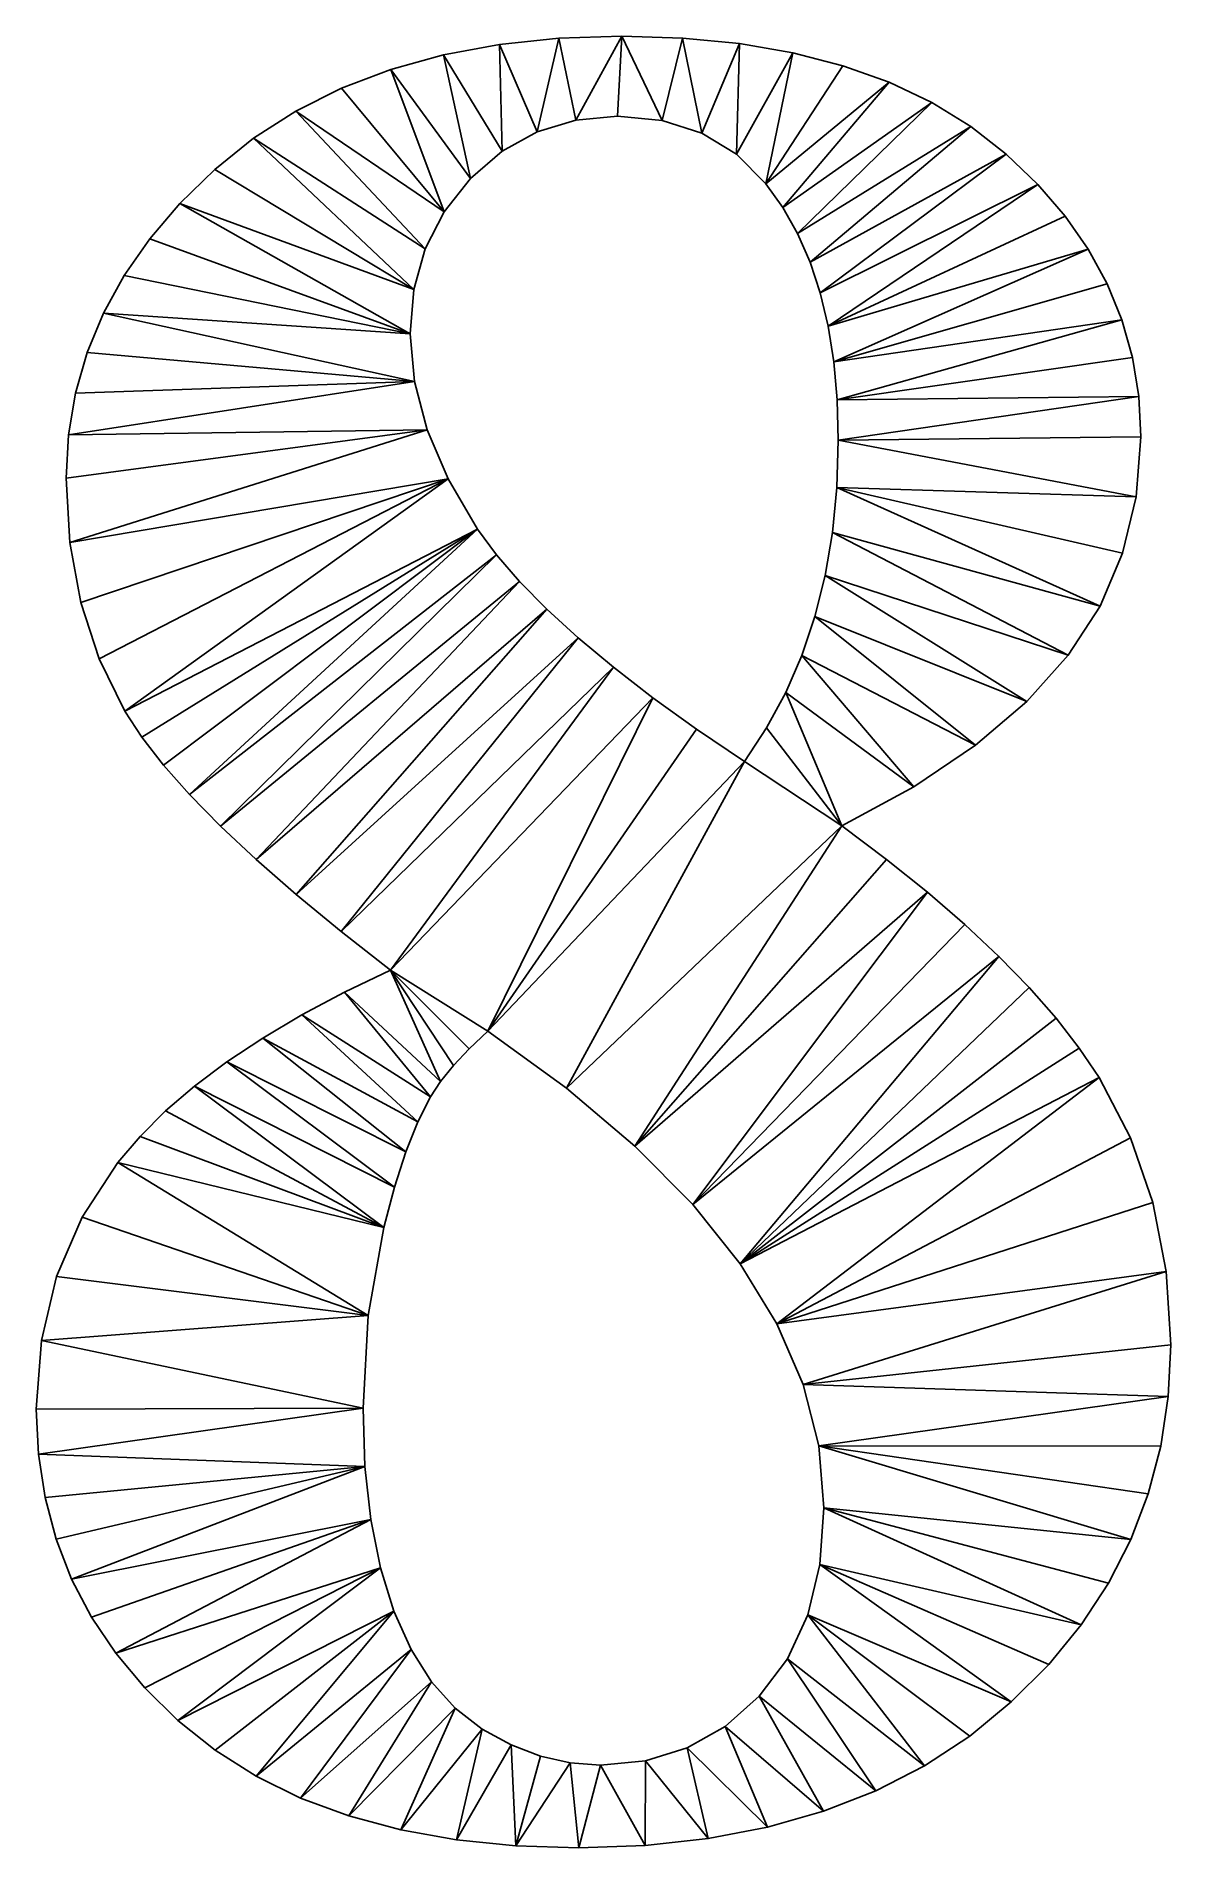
# Model space of a CAD drawing. Header units: metres. Extents: x 0.05 to 0.655, y -0.019 to 0.949.
import ezdxf

# ---------------------------------------------------------------- set-up
doc = ezdxf.new("R2010")
doc.units = ezdxf.units.M

msp = doc.modelspace()

# ---------------------------------------------------------------- meshes
at = {"layer": 'Armanisoft_0', "linetype": 'CONTINUOUS'}
mesh = msp.add_polyface(dxfattribs=at)
corners = [(0.337685, 0.904161), (0.328727, 0.94782), (0.362331, 0.948933), (0.35999, 0.90625), (0.317156, 0.897895), (0.296958, 0.944481), (0.298401, 0.887452), (0.267025, 0.938917), (0.281422, 0.87283), (0.238927, 0.931126), (0.267341, 0.855114), (0.212666, 0.92111), (0.257284, 0.835384), (0.18824, 0.908868), (0.337685, 0.904161, 0.229421), (0.362331, 0.948933, 0.229421), (0.328727, 0.94782, 0.229421), (0.35999, 0.90625, 0.229421), (0.317156, 0.897895, 0.229421), (0.296958, 0.944481, 0.229421), (0.298401, 0.887452, 0.229421), (0.267025, 0.938917, 0.229421), (0.281422, 0.87283, 0.229421), (0.238927, 0.931126, 0.229421), (0.267341, 0.855114, 0.229421), (0.212666, 0.92111, 0.229421), (0.257284, 0.835384, 0.229421), (0.18824, 0.908868, 0.229421), (0.267025, 0.938917), (0.238927, 0.931126), (0.238927, 0.931126, 0.229421), (0.267025, 0.938917, 0.229421), (0.296958, 0.944481), (0.296958, 0.944481, 0.229421), (0.328727, 0.94782), (0.328727, 0.94782, 0.229421), (0.362331, 0.948933), (0.362331, 0.948933, 0.229421), (0.337685, 0.904161), (0.35999, 0.90625), (0.35999, 0.90625, 0.229421), (0.337685, 0.904161, 0.229421), (0.317156, 0.897895), (0.317156, 0.897895, 0.229421), (0.298401, 0.887452), (0.298401, 0.887452, 0.229421), (0.281422, 0.87283), (0.281422, 0.87283, 0.229421), (0.267341, 0.855114), (0.267341, 0.855114, 0.229421), (0.257284, 0.835384), (0.257284, 0.835384, 0.229421), (0.251249, 0.813641), (0.251249, 0.813641, 0.229421), (0.249238, 0.789884), (0.249238, 0.789884, 0.229421), (0.251491, 0.764522), (0.251491, 0.764522, 0.229421)]
mesh.append_faces([[corners[k] for k in face] for face in [(0, 1, 2), (0, 2, 3), (4, 5, 1), (4, 1, 0), (6, 7, 5), (6, 5, 4), (8, 9, 7), (8, 7, 6), (10, 11, 9), (10, 9, 8), (12, 13, 10), (14, 15, 16), (14, 17, 15), (18, 16, 19), (18, 14, 16), (20, 19, 21), (20, 18, 19), (22, 21, 23), (22, 20, 21), (24, 23, 25), (24, 22, 23), (26, 24, 27), (28, 29, 30, 31), (32, 28, 31, 33), (34, 32, 33, 35), (36, 34, 35, 37), (38, 39, 40, 41), (42, 38, 41, 43), (44, 42, 43, 45), (46, 44, 45, 47), (48, 46, 47, 49), (50, 48, 49, 51), (52, 50, 51, 53), (54, 52, 53, 55), (56, 54, 55, 57)]])
mesh = msp.add_polyface(dxfattribs=at)
corners = [(0.439298, 0.870055), (0.453708, 0.940065), (0.480326, 0.933168), (0.505022, 0.9243), (0.448344, 0.857398), (0.423512, 0.88589), (0.42517, 0.944992), (0.405032, 0.897201), (0.394711, 0.947948), (0.383858, 0.903988), (0.362331, 0.948933), (0.35999, 0.90625), (0.448344, 0.857398, 0.229421), (0.456185, 0.843463, 0.229421), (0.527798, 0.913462, 0.229421), (0.439298, 0.870055, 0.229421), (0.480326, 0.933168, 0.229421), (0.453708, 0.940065, 0.229421), (0.505022, 0.9243, 0.229421), (0.423512, 0.88589, 0.229421), (0.42517, 0.944992, 0.229421), (0.405032, 0.897201, 0.229421), (0.394711, 0.947948, 0.229421), (0.383858, 0.903988, 0.229421), (0.362331, 0.948933, 0.229421), (0.35999, 0.90625, 0.229421), (0.394711, 0.947948), (0.362331, 0.948933), (0.362331, 0.948933, 0.229421), (0.394711, 0.947948, 0.229421), (0.42517, 0.944992), (0.42517, 0.944992, 0.229421), (0.453708, 0.940065), (0.453708, 0.940065, 0.229421), (0.480326, 0.933168), (0.480326, 0.933168, 0.229421), (0.472468, 0.79399), (0.475484, 0.774943), (0.475484, 0.774943, 0.229421), (0.472468, 0.79399, 0.229421), (0.468247, 0.811759), (0.468247, 0.811759, 0.229421), (0.462819, 0.82825), (0.462819, 0.82825, 0.229421), (0.456185, 0.843463), (0.456185, 0.843463, 0.229421), (0.448344, 0.857398), (0.448344, 0.857398, 0.229421), (0.439298, 0.870055), (0.439298, 0.870055, 0.229421), (0.423512, 0.88589), (0.423512, 0.88589, 0.229421), (0.405032, 0.897201), (0.405032, 0.897201, 0.229421), (0.383858, 0.903988), (0.383858, 0.903988, 0.229421), (0.35999, 0.90625), (0.35999, 0.90625, 0.229421)]
mesh.append_faces([[corners[k] for k in face] for face in [(0, 1, 2), (0, 2, 3), (0, 3, 4), (5, 6, 1), (5, 1, 0), (7, 8, 6), (7, 6, 5), (9, 10, 8), (9, 8, 7), (11, 10, 9), (12, 13, 14), (15, 16, 17), (15, 18, 16), (15, 12, 18), (19, 17, 20), (19, 15, 17), (21, 20, 22), (21, 19, 20), (23, 22, 24), (23, 21, 22), (25, 23, 24), (26, 27, 28, 29), (30, 26, 29, 31), (32, 30, 31, 33), (34, 32, 33, 35), (36, 37, 38, 39), (40, 36, 39, 41), (42, 40, 41, 43), (44, 42, 43, 45), (46, 44, 45, 47), (48, 46, 47, 49), (50, 48, 49, 51), (52, 50, 51, 53), (54, 52, 53, 55), (56, 54, 55, 57)]])
mesh = msp.add_polyface(dxfattribs=at)
corners = [(0.267341, 0.855114), (0.18824, 0.908868), (0.212666, 0.92111), (0.257284, 0.835384), (0.16565, 0.8944), (0.251249, 0.813641), (0.126298, 0.85955), (0.144895, 0.877707), (0.249238, 0.789884), (0.085385, 0.800879), (0.096543, 0.821136), (0.110181, 0.840693), (0.251491, 0.764522), (0.070508, 0.758264), (0.076707, 0.779921), (0.267341, 0.855114, 0.229421), (0.212666, 0.92111, 0.229421), (0.18824, 0.908868, 0.229421), (0.257284, 0.835384, 0.229421), (0.16565, 0.8944, 0.229421), (0.251249, 0.813641, 0.229421), (0.144895, 0.877707, 0.229421), (0.126298, 0.85955, 0.229421), (0.249238, 0.789884, 0.229421), (0.096543, 0.821136, 0.229421), (0.085385, 0.800879, 0.229421), (0.110181, 0.840693, 0.229421), (0.251491, 0.764522, 0.229421), (0.070508, 0.758264, 0.229421), (0.066789, 0.735906, 0.229421), (0.076707, 0.779921, 0.229421), (0.076707, 0.779921), (0.070508, 0.758264), (0.070508, 0.758264, 0.229421), (0.076707, 0.779921, 0.229421), (0.085385, 0.800879), (0.085385, 0.800879, 0.229421), (0.096543, 0.821136), (0.096543, 0.821136, 0.229421), (0.110181, 0.840693), (0.110181, 0.840693, 0.229421), (0.126298, 0.85955), (0.126298, 0.85955, 0.229421), (0.144895, 0.877707), (0.144895, 0.877707, 0.229421), (0.16565, 0.8944), (0.16565, 0.8944, 0.229421), (0.18824, 0.908868), (0.18824, 0.908868, 0.229421), (0.212666, 0.92111), (0.212666, 0.92111, 0.229421), (0.238927, 0.931126), (0.238927, 0.931126, 0.229421)]
mesh.append_faces([[corners[k] for k in face] for face in [(0, 1, 2), (3, 4, 1), (5, 6, 7), (5, 7, 4), (5, 4, 3), (8, 9, 10), (8, 10, 11), (8, 11, 6), (8, 6, 5), (12, 13, 14), (12, 14, 9), (12, 9, 8), (15, 16, 17), (18, 17, 19), (20, 21, 22), (20, 19, 21), (20, 18, 19), (23, 24, 25), (23, 26, 24), (23, 22, 26), (23, 20, 22), (27, 28, 29), (27, 30, 28), (27, 25, 30), (27, 23, 25), (31, 32, 33, 34), (35, 31, 34, 36), (37, 35, 36, 38), (39, 37, 38, 40), (41, 39, 40, 42), (43, 41, 42, 44), (45, 43, 44, 46), (47, 45, 46, 48), (49, 47, 48, 50), (51, 49, 50, 52)]])
mesh = msp.add_polyface(dxfattribs=at)
corners = [(0.475484, 0.774943), (0.611398, 0.835083), (0.621508, 0.8166), (0.629372, 0.797339), (0.472468, 0.79399), (0.584437, 0.86972), (0.599041, 0.85279), (0.468247, 0.811759), (0.567587, 0.885874), (0.462819, 0.82825), (0.548653, 0.900653), (0.456185, 0.843463), (0.527798, 0.913462), (0.448344, 0.857398), (0.505022, 0.9243), (0.477293, 0.754618, 0.229421), (0.634988, 0.777302, 0.229421), (0.629372, 0.797339, 0.229421), (0.475484, 0.774943, 0.229421), (0.621508, 0.8166, 0.229421), (0.611398, 0.835083, 0.229421), (0.472468, 0.79399, 0.229421), (0.599041, 0.85279, 0.229421), (0.584437, 0.86972, 0.229421), (0.468247, 0.811759, 0.229421), (0.567587, 0.885874, 0.229421), (0.462819, 0.82825, 0.229421), (0.548653, 0.900653, 0.229421), (0.456185, 0.843463, 0.229421), (0.527798, 0.913462, 0.229421), (0.448344, 0.857398, 0.229421), (0.505022, 0.9243, 0.229421), (0.505022, 0.9243), (0.480326, 0.933168), (0.480326, 0.933168, 0.229421), (0.505022, 0.9243, 0.229421), (0.527798, 0.913462), (0.527798, 0.913462, 0.229421), (0.548653, 0.900653), (0.548653, 0.900653, 0.229421), (0.567587, 0.885874), (0.567587, 0.885874, 0.229421), (0.584437, 0.86972), (0.584437, 0.86972, 0.229421), (0.599041, 0.85279), (0.599041, 0.85279, 0.229421), (0.611398, 0.835083), (0.611398, 0.835083, 0.229421), (0.621508, 0.8166), (0.621508, 0.8166, 0.229421), (0.629372, 0.797339), (0.629372, 0.797339, 0.229421), (0.634988, 0.777302), (0.634988, 0.777302, 0.229421)]
mesh.append_faces([[corners[k] for k in face] for face in [(0, 1, 2), (0, 2, 3), (4, 5, 6), (4, 6, 1), (4, 1, 0), (7, 8, 5), (7, 5, 4), (9, 10, 8), (9, 8, 7), (11, 12, 10), (11, 10, 9), (13, 14, 12), (13, 12, 11), (15, 16, 17), (18, 19, 20), (18, 17, 19), (21, 22, 23), (21, 20, 22), (21, 18, 20), (24, 23, 25), (24, 21, 23), (26, 25, 27), (26, 24, 25), (28, 27, 29), (28, 26, 27), (30, 29, 31), (32, 33, 34, 35), (36, 32, 35, 37), (38, 36, 37, 39), (40, 38, 39, 41), (42, 40, 41, 43), (44, 42, 43, 45), (46, 44, 45, 47), (48, 46, 47, 49), (50, 48, 49, 51), (52, 50, 51, 53)]])
mesh = msp.add_polyface(dxfattribs=at)
corners = [(0.47479, 0.683733), (0.617704, 0.644424), (0.600766, 0.618149), (0.470908, 0.660768), (0.47712, 0.707815), (0.637062, 0.702798), (0.629803, 0.67264), (0.477896, 0.733016), (0.638358, 0.756488), (0.639482, 0.734897), (0.477293, 0.754618), (0.629372, 0.797339), (0.634988, 0.777302), (0.475484, 0.774943), (0.47479, 0.683733, 0.229421), (0.600766, 0.618149, 0.229421), (0.617704, 0.644424, 0.229421), (0.470908, 0.660768, 0.229421), (0.47712, 0.707815, 0.229421), (0.629803, 0.67264, 0.229421), (0.637062, 0.702798, 0.229421), (0.477896, 0.733016, 0.229421), (0.639482, 0.734897, 0.229421), (0.638358, 0.756488, 0.229421), (0.477293, 0.754618, 0.229421), (0.634988, 0.777302, 0.229421), (0.475484, 0.774943, 0.229421), (0.629372, 0.797339, 0.229421), (0.638358, 0.756488), (0.634988, 0.777302), (0.634988, 0.777302, 0.229421), (0.638358, 0.756488, 0.229421), (0.639482, 0.734897), (0.639482, 0.734897, 0.229421), (0.637062, 0.702798), (0.637062, 0.702798, 0.229421), (0.629803, 0.67264), (0.629803, 0.67264, 0.229421), (0.617704, 0.644424), (0.617704, 0.644424, 0.229421), (0.600766, 0.618149), (0.600766, 0.618149, 0.229421), (0.470908, 0.660768), (0.465472, 0.638922), (0.465472, 0.638922, 0.229421), (0.470908, 0.660768, 0.229421), (0.47479, 0.683733), (0.47479, 0.683733, 0.229421), (0.47712, 0.707815), (0.47712, 0.707815, 0.229421), (0.477896, 0.733016), (0.477896, 0.733016, 0.229421), (0.477293, 0.754618), (0.477293, 0.754618, 0.229421), (0.475484, 0.774943), (0.475484, 0.774943, 0.229421)]
mesh.append_faces([[corners[k] for k in face] for face in [(0, 1, 2), (0, 2, 3), (4, 5, 6), (4, 6, 1), (4, 1, 0), (7, 8, 9), (7, 9, 5), (7, 5, 4), (10, 11, 12), (10, 12, 8), (10, 8, 7), (13, 11, 10), (14, 15, 16), (14, 17, 15), (18, 19, 20), (18, 16, 19), (18, 14, 16), (21, 22, 23), (21, 20, 22), (21, 18, 20), (24, 23, 25), (24, 21, 23), (26, 24, 27), (28, 29, 30, 31), (32, 28, 31, 33), (34, 32, 33, 35), (36, 34, 35, 37), (38, 36, 37, 39), (40, 38, 39, 41), (42, 43, 44, 45), (46, 42, 45, 47), (48, 46, 47, 49), (50, 48, 49, 51), (52, 50, 51, 53), (54, 52, 53, 55)]])
mesh = msp.add_polyface(dxfattribs=at)
corners = [(0.251491, 0.764522), (0.066789, 0.735906), (0.070508, 0.758264), (0.258249, 0.738688), (0.067505, 0.678487), (0.065549, 0.712848), (0.269513, 0.71238), (0.096842, 0.588291), (0.083151, 0.616209), (0.073372, 0.646274), (0.285283, 0.6856), (0.131469, 0.543672), (0.117447, 0.559512), (0.105905, 0.574385), (0.295394, 0.671839), (0.14797, 0.526864), (0.258249, 0.738688, 0.229421), (0.065549, 0.712848, 0.229421), (0.067505, 0.678487, 0.229421), (0.066789, 0.735906, 0.229421), (0.251491, 0.764522, 0.229421), (0.269513, 0.71238, 0.229421), (0.083151, 0.616209, 0.229421), (0.096842, 0.588291, 0.229421), (0.073372, 0.646274, 0.229421), (0.285283, 0.6856, 0.229421), (0.117447, 0.559512, 0.229421), (0.131469, 0.543672, 0.229421), (0.105905, 0.574385, 0.229421), (0.295394, 0.671839, 0.229421), (0.14797, 0.526864, 0.229421), (0.166951, 0.509089), (0.188411, 0.490347), (0.188411, 0.490347, 0.229421), (0.166951, 0.509089, 0.229421), (0.14797, 0.526864), (0.14797, 0.526864, 0.229421), (0.131469, 0.543672), (0.131469, 0.543672, 0.229421), (0.117447, 0.559512), (0.117447, 0.559512, 0.229421), (0.105905, 0.574385), (0.105905, 0.574385, 0.229421), (0.096842, 0.588291), (0.096842, 0.588291, 0.229421), (0.083151, 0.616209), (0.083151, 0.616209, 0.229421), (0.073372, 0.646274), (0.073372, 0.646274, 0.229421), (0.067505, 0.678487), (0.067505, 0.678487, 0.229421), (0.065549, 0.712848), (0.065549, 0.712848, 0.229421), (0.066789, 0.735906), (0.066789, 0.735906, 0.229421), (0.070508, 0.758264), (0.070508, 0.758264, 0.229421)]
mesh.append_faces([[corners[k] for k in face] for face in [(0, 1, 2), (3, 4, 5), (3, 5, 1), (3, 1, 0), (6, 7, 8), (6, 8, 9), (6, 9, 4), (6, 4, 3), (10, 11, 12), (10, 12, 13), (10, 13, 7), (14, 15, 11), (16, 17, 18), (16, 19, 17), (16, 20, 19), (21, 22, 23), (21, 24, 22), (21, 18, 24), (21, 16, 18), (25, 26, 27), (25, 28, 26), (25, 23, 28), (29, 27, 30), (31, 32, 33, 34), (35, 31, 34, 36), (37, 35, 36, 38), (39, 37, 38, 40), (41, 39, 40, 42), (43, 41, 42, 44), (45, 43, 44, 46), (47, 45, 46, 48), (49, 47, 48, 50), (51, 49, 50, 52), (53, 51, 52, 54), (55, 53, 54, 56)]])
mesh = msp.add_polyface(dxfattribs=at)
corners = [(0.285283, 0.6856), (0.096842, 0.588291), (0.269513, 0.71238), (0.295394, 0.671839), (0.131469, 0.543672), (0.307705, 0.657574), (0.166951, 0.509089), (0.14797, 0.526864), (0.322214, 0.642805), (0.188411, 0.490347), (0.338922, 0.627532), (0.212351, 0.470637), (0.35783, 0.611755), (0.23877, 0.44996), (0.378937, 0.595473), (0.290693, 0.417334), (0.402243, 0.578687), (0.285283, 0.6856, 0.229421), (0.269513, 0.71238, 0.229421), (0.096842, 0.588291, 0.229421), (0.295394, 0.671839, 0.229421), (0.131469, 0.543672, 0.229421), (0.307705, 0.657574, 0.229421), (0.14797, 0.526864, 0.229421), (0.166951, 0.509089, 0.229421), (0.322214, 0.642805, 0.229421), (0.188411, 0.490347, 0.229421), (0.338922, 0.627532, 0.229421), (0.212351, 0.470637, 0.229421), (0.35783, 0.611755, 0.229421), (0.23877, 0.44996, 0.229421), (0.378937, 0.595473, 0.229421), (0.290693, 0.417334, 0.229421), (0.402243, 0.578687, 0.229421), (0.258249, 0.738688), (0.251491, 0.764522), (0.251491, 0.764522, 0.229421), (0.258249, 0.738688, 0.229421), (0.269513, 0.71238), (0.269513, 0.71238, 0.229421), (0.285283, 0.6856), (0.285283, 0.6856, 0.229421), (0.295394, 0.671839), (0.295394, 0.671839, 0.229421), (0.307705, 0.657574), (0.307705, 0.657574, 0.229421), (0.322214, 0.642805), (0.322214, 0.642805, 0.229421), (0.338922, 0.627532), (0.338922, 0.627532, 0.229421), (0.35783, 0.611755), (0.35783, 0.611755, 0.229421), (0.378937, 0.595473), (0.378937, 0.595473, 0.229421)]
mesh.append_faces([[corners[k] for k in face] for face in [(0, 1, 2), (3, 4, 0), (5, 6, 7), (5, 7, 3), (8, 9, 6), (8, 6, 5), (10, 11, 9), (10, 9, 8), (12, 13, 11), (12, 11, 10), (14, 13, 12), (15, 13, 14), (15, 14, 16), (17, 18, 19), (20, 17, 21), (22, 23, 24), (22, 20, 23), (25, 24, 26), (25, 22, 24), (27, 26, 28), (27, 25, 26), (29, 28, 30), (29, 27, 28), (31, 29, 30), (32, 31, 30), (32, 33, 31), (34, 35, 36, 37), (38, 34, 37, 39), (40, 38, 39, 41), (42, 40, 41, 43), (44, 42, 43, 45), (46, 44, 45, 47), (48, 46, 47, 49), (50, 48, 49, 51), (52, 50, 51, 53)]])
mesh = msp.add_polyface(dxfattribs=at)
corners = [(0.439593, 0.579349), (0.479772, 0.52702), (0.427748, 0.561397), (0.449829, 0.598254), (0.518188, 0.547911), (0.458456, 0.618112), (0.551159, 0.570063), (0.465472, 0.638922), (0.578685, 0.593476), (0.470908, 0.660768), (0.600766, 0.618149), (0.290693, 0.417334), (0.402243, 0.578687), (0.332816, 0.386803), (0.439593, 0.579349, 0.229421), (0.427748, 0.561397, 0.229421), (0.479772, 0.52702, 0.229421), (0.449829, 0.598254, 0.229421), (0.518188, 0.547911, 0.229421), (0.458456, 0.618112, 0.229421), (0.551159, 0.570063, 0.229421), (0.465472, 0.638922, 0.229421), (0.578685, 0.593476, 0.229421), (0.470908, 0.660768, 0.229421), (0.600766, 0.618149, 0.229421), (0.290693, 0.417334, 0.229421), (0.402243, 0.578687, 0.229421), (0.332816, 0.386803, 0.229421), (0.503596, 0.509103), (0.479772, 0.52702), (0.479772, 0.52702, 0.229421), (0.503596, 0.509103, 0.229421), (0.52552, 0.491501), (0.52552, 0.491501, 0.229421), (0.545544, 0.474214), (0.545544, 0.474214, 0.229421), (0.578685, 0.593476), (0.600766, 0.618149), (0.600766, 0.618149, 0.229421), (0.578685, 0.593476, 0.229421), (0.551159, 0.570063), (0.551159, 0.570063, 0.229421), (0.518188, 0.547911), (0.518188, 0.547911, 0.229421), (0.439593, 0.579349), (0.427748, 0.561397), (0.427748, 0.561397, 0.229421), (0.439593, 0.579349, 0.229421), (0.449829, 0.598254), (0.449829, 0.598254, 0.229421), (0.458456, 0.618112), (0.458456, 0.618112, 0.229421), (0.465472, 0.638922), (0.465472, 0.638922, 0.229421), (0.402243, 0.578687), (0.378937, 0.595473), (0.378937, 0.595473, 0.229421), (0.402243, 0.578687, 0.229421)]
mesh.append_faces([[corners[k] for k in face] for face in [(0, 1, 2), (3, 4, 1), (3, 1, 0), (5, 6, 4), (5, 4, 3), (7, 8, 6), (7, 6, 5), (9, 10, 8), (9, 8, 7), (11, 12, 2), (13, 2, 1), (14, 15, 16), (17, 16, 18), (17, 14, 16), (19, 18, 20), (19, 17, 18), (21, 20, 22), (21, 19, 20), (23, 22, 24), (23, 21, 22), (25, 15, 26), (27, 16, 15), (28, 29, 30, 31), (32, 28, 31, 33), (34, 32, 33, 35), (36, 37, 38, 39), (40, 36, 39, 41), (42, 40, 41, 43), (29, 42, 43, 30), (44, 45, 46, 47), (48, 44, 47, 49), (50, 48, 49, 51), (52, 50, 51, 53), (54, 55, 56, 57), (45, 54, 57, 46)]])
mesh = msp.add_polyface(dxfattribs=at)
corners = [(0.467503, 0.195726), (0.6342, 0.145591), (0.470274, 0.162566), (0.459109, 0.228511), (0.654157, 0.222038), (0.445094, 0.26092), (0.653093, 0.288848), (0.425457, 0.292954), (0.56367, 0.457243), (0.579896, 0.440586), (0.617176, 0.392508), (0.400199, 0.324612), (0.52552, 0.491501), (0.545544, 0.474214), (0.369318, 0.355895), (0.479772, 0.52702), (0.503596, 0.509103), (0.332816, 0.386803), (0.290693, 0.417334), (0.427748, 0.561397), (0.467503, 0.195726, 0.229421), (0.470274, 0.162566, 0.229421), (0.6342, 0.145591, 0.229421), (0.459109, 0.228511, 0.229421), (0.654157, 0.222038, 0.229421), (0.445094, 0.26092, 0.229421), (0.653093, 0.288848, 0.229421), (0.425457, 0.292954, 0.229421), (0.579896, 0.440586, 0.229421), (0.56367, 0.457243, 0.229421), (0.617176, 0.392508, 0.229421), (0.400199, 0.324612, 0.229421), (0.545544, 0.474214, 0.229421), (0.52552, 0.491501, 0.229421), (0.369318, 0.355895, 0.229421), (0.503596, 0.509103, 0.229421), (0.479772, 0.52702, 0.229421), (0.332816, 0.386803, 0.229421), (0.427748, 0.561397, 0.229421), (0.290693, 0.417334, 0.229421), (0.470274, 0.162566), (0.468115, 0.132281), (0.468115, 0.132281, 0.229421), (0.470274, 0.162566, 0.229421), (0.467503, 0.195726), (0.467503, 0.195726, 0.229421), (0.459109, 0.228511), (0.459109, 0.228511, 0.229421), (0.445094, 0.26092), (0.445094, 0.26092, 0.229421), (0.425457, 0.292954), (0.425457, 0.292954, 0.229421), (0.400199, 0.324612), (0.400199, 0.324612, 0.229421), (0.369318, 0.355895), (0.369318, 0.355895, 0.229421), (0.332816, 0.386803), (0.332816, 0.386803, 0.229421), (0.290693, 0.417334), (0.290693, 0.417334, 0.229421)]
mesh.append_faces([[corners[k] for k in face] for face in [(0, 1, 2), (3, 4, 0), (5, 6, 3), (7, 8, 9), (7, 10, 5), (11, 12, 13), (11, 13, 8), (11, 8, 7), (14, 15, 16), (14, 16, 12), (14, 12, 11), (17, 15, 14), (17, 18, 19), (20, 21, 22), (23, 20, 24), (25, 23, 26), (27, 28, 29), (27, 25, 30), (31, 32, 33), (31, 29, 32), (31, 27, 29), (34, 35, 36), (34, 33, 35), (34, 31, 33), (37, 34, 36), (37, 38, 39), (40, 41, 42, 43), (44, 40, 43, 45), (46, 44, 45, 47), (48, 46, 47, 49), (50, 48, 49, 51), (52, 50, 51, 53), (54, 52, 53, 55), (56, 54, 55, 57), (58, 56, 57, 59)]])
mesh = msp.add_polyface(dxfattribs=at)
corners = [(0.280727, 0.40794), (0.23877, 0.44996), (0.290693, 0.417334), (0.272312, 0.39896), (0.265448, 0.390394), (0.214187, 0.438143), (0.260135, 0.382242), (0.191428, 0.426032), (0.253384, 0.368907), (0.170492, 0.413626), (0.246976, 0.352833), (0.15138, 0.400927), (0.240911, 0.334021), (0.134092, 0.387934), (0.280727, 0.40794, 0.229421), (0.290693, 0.417334, 0.229421), (0.23877, 0.44996, 0.229421), (0.272312, 0.39896, 0.229421), (0.265448, 0.390394, 0.229421), (0.214187, 0.438143, 0.229421), (0.260135, 0.382242, 0.229421), (0.191428, 0.426032, 0.229421), (0.253384, 0.368907, 0.229421), (0.170492, 0.413626, 0.229421), (0.246976, 0.352833, 0.229421), (0.15138, 0.400927, 0.229421), (0.240911, 0.334021, 0.229421), (0.134092, 0.387934, 0.229421), (0.134092, 0.387934), (0.118627, 0.374646), (0.118627, 0.374646, 0.229421), (0.134092, 0.387934, 0.229421), (0.15138, 0.400927), (0.15138, 0.400927, 0.229421), (0.170492, 0.413626), (0.170492, 0.413626, 0.229421), (0.191428, 0.426032), (0.191428, 0.426032, 0.229421), (0.214187, 0.438143), (0.214187, 0.438143, 0.229421), (0.23877, 0.44996), (0.23877, 0.44996, 0.229421), (0.212351, 0.470637), (0.212351, 0.470637, 0.229421), (0.188411, 0.490347), (0.188411, 0.490347, 0.229421), (0.280727, 0.40794), (0.290693, 0.417334), (0.290693, 0.417334, 0.229421), (0.280727, 0.40794, 0.229421), (0.272312, 0.39896), (0.272312, 0.39896, 0.229421), (0.265448, 0.390394), (0.265448, 0.390394, 0.229421), (0.260135, 0.382242), (0.260135, 0.382242, 0.229421), (0.253384, 0.368907), (0.253384, 0.368907, 0.229421)]
mesh.append_faces([[corners[k] for k in face] for face in [(0, 1, 2), (3, 1, 0), (4, 5, 1), (4, 1, 3), (6, 7, 5), (6, 5, 4), (8, 9, 7), (8, 7, 6), (10, 11, 9), (10, 9, 8), (12, 13, 11), (14, 15, 16), (17, 14, 16), (18, 16, 19), (18, 17, 16), (20, 19, 21), (20, 18, 19), (22, 21, 23), (22, 20, 21), (24, 23, 25), (24, 22, 23), (26, 25, 27), (28, 29, 30, 31), (32, 28, 31, 33), (34, 32, 33, 35), (36, 34, 35, 37), (38, 36, 37, 39), (40, 38, 39, 41), (42, 40, 41, 43), (44, 42, 43, 45), (46, 47, 48, 49), (50, 46, 49, 51), (52, 50, 51, 53), (54, 52, 53, 55), (56, 54, 55, 57)]])
mesh = msp.add_polyface(dxfattribs=at)
corners = [(0.470274, 0.162566), (0.6342, 0.145591), (0.622226, 0.122288), (0.467503, 0.195726), (0.654157, 0.222038), (0.650166, 0.195466), (0.643513, 0.169984), (0.459109, 0.228511), (0.653093, 0.288848), (0.655488, 0.249698), (0.445094, 0.26092), (0.617176, 0.392508), (0.633938, 0.360253), (0.64591, 0.3257), (0.425457, 0.292954), (0.579896, 0.440586), (0.594222, 0.424245), (0.606649, 0.408219), (0.467503, 0.195726, 0.229421), (0.650166, 0.195466, 0.229421), (0.654157, 0.222038, 0.229421), (0.643513, 0.169984, 0.229421), (0.6342, 0.145591, 0.229421), (0.459109, 0.228511, 0.229421), (0.655488, 0.249698, 0.229421), (0.653093, 0.288848, 0.229421), (0.445094, 0.26092, 0.229421), (0.633938, 0.360253, 0.229421), (0.617176, 0.392508, 0.229421), (0.64591, 0.3257, 0.229421), (0.425457, 0.292954, 0.229421), (0.594222, 0.424245, 0.229421), (0.579896, 0.440586, 0.229421), (0.606649, 0.408219, 0.229421), (0.56367, 0.457243), (0.545544, 0.474214), (0.545544, 0.474214, 0.229421), (0.56367, 0.457243, 0.229421), (0.579896, 0.440586), (0.579896, 0.440586, 0.229421), (0.594222, 0.424245), (0.594222, 0.424245, 0.229421), (0.606649, 0.408219), (0.606649, 0.408219, 0.229421), (0.617176, 0.392508), (0.617176, 0.392508, 0.229421), (0.633938, 0.360253), (0.633938, 0.360253, 0.229421), (0.64591, 0.3257), (0.64591, 0.3257, 0.229421), (0.653093, 0.288848), (0.653093, 0.288848, 0.229421), (0.655488, 0.249698), (0.655488, 0.249698, 0.229421), (0.654157, 0.222038), (0.654157, 0.222038, 0.229421), (0.650166, 0.195466), (0.650166, 0.195466, 0.229421), (0.643513, 0.169984), (0.643513, 0.169984, 0.229421), (0.6342, 0.145591), (0.6342, 0.145591, 0.229421)]
mesh.append_faces([[corners[k] for k in face] for face in [(0, 1, 2), (3, 4, 5), (3, 5, 6), (3, 6, 1), (7, 8, 9), (7, 9, 4), (10, 11, 12), (10, 12, 13), (10, 13, 8), (14, 15, 16), (14, 16, 17), (14, 17, 11), (18, 19, 20), (18, 21, 19), (18, 22, 21), (23, 24, 25), (23, 20, 24), (26, 27, 28), (26, 29, 27), (26, 25, 29), (30, 31, 32), (30, 33, 31), (30, 28, 33), (34, 35, 36, 37), (38, 34, 37, 39), (40, 38, 39, 41), (42, 40, 41, 43), (44, 42, 43, 45), (46, 44, 45, 47), (48, 46, 47, 49), (50, 48, 49, 51), (52, 50, 51, 53), (54, 52, 53, 55), (56, 54, 55, 57), (58, 56, 57, 59), (60, 58, 59, 61)]])
mesh = msp.add_polyface(dxfattribs=at)
corners = [(0.240911, 0.334021), (0.15138, 0.400927), (0.246976, 0.352833), (0.235188, 0.31247), (0.093167, 0.347189), (0.104985, 0.361065), (0.118627, 0.374646), (0.134092, 0.387934), (0.226861, 0.265381), (0.052269, 0.25198), (0.060449, 0.286177), (0.074082, 0.317913), (0.224085, 0.215795), (0.050725, 0.191207), (0.049543, 0.215321), (0.240911, 0.334021, 0.229421), (0.246976, 0.352833, 0.229421), (0.15138, 0.400927, 0.229421), (0.235188, 0.31247, 0.229421), (0.104985, 0.361065, 0.229421), (0.093167, 0.347189, 0.229421), (0.118627, 0.374646, 0.229421), (0.134092, 0.387934, 0.229421), (0.226861, 0.265381, 0.229421), (0.060449, 0.286177, 0.229421), (0.052269, 0.25198, 0.229421), (0.074082, 0.317913, 0.229421), (0.224085, 0.215795, 0.229421), (0.049543, 0.215321, 0.229421), (0.050725, 0.191207, 0.229421), (0.052269, 0.25198), (0.049543, 0.215321), (0.049543, 0.215321, 0.229421), (0.052269, 0.25198, 0.229421), (0.060449, 0.286177), (0.060449, 0.286177, 0.229421), (0.074082, 0.317913), (0.074082, 0.317913, 0.229421), (0.093167, 0.347189), (0.093167, 0.347189, 0.229421), (0.104985, 0.361065), (0.104985, 0.361065, 0.229421), (0.118627, 0.374646), (0.118627, 0.374646, 0.229421), (0.246976, 0.352833), (0.253384, 0.368907), (0.253384, 0.368907, 0.229421), (0.246976, 0.352833, 0.229421), (0.240911, 0.334021), (0.240911, 0.334021, 0.229421), (0.235188, 0.31247), (0.235188, 0.31247, 0.229421), (0.226861, 0.265381), (0.226861, 0.265381, 0.229421), (0.224085, 0.215795), (0.224085, 0.215795, 0.229421)]
mesh.append_faces([[corners[k] for k in face] for face in [(0, 1, 2), (3, 4, 5), (3, 5, 6), (3, 6, 7), (3, 7, 0), (8, 9, 10), (8, 10, 11), (8, 11, 4), (8, 4, 3), (12, 13, 14), (12, 14, 9), (12, 9, 8), (15, 16, 17), (18, 19, 20), (18, 21, 19), (18, 22, 21), (18, 15, 22), (23, 24, 25), (23, 26, 24), (23, 20, 26), (23, 18, 20), (27, 28, 29), (27, 25, 28), (27, 23, 25), (30, 31, 32, 33), (34, 30, 33, 35), (36, 34, 35, 37), (38, 36, 37, 39), (40, 38, 39, 41), (42, 40, 41, 43), (44, 45, 46, 47), (48, 44, 47, 49), (50, 48, 49, 51), (52, 50, 51, 53), (54, 52, 53, 55)]])
mesh = msp.add_polyface(dxfattribs=at)
corners = [(0.225116, 0.184737), (0.068454, 0.124553), (0.06018, 0.145823), (0.05427, 0.168041), (0.050725, 0.191207), (0.224085, 0.215795), (0.228209, 0.156302), (0.092093, 0.084858), (0.079091, 0.104231), (0.233362, 0.130491), (0.125187, 0.048956), (0.107458, 0.066433), (0.240578, 0.107303), (0.166939, 0.019201), (0.145081, 0.033016), (0.225116, 0.184737, 0.229421), (0.06018, 0.145823, 0.229421), (0.068454, 0.124553, 0.229421), (0.05427, 0.168041, 0.229421), (0.050725, 0.191207, 0.229421), (0.224085, 0.215795, 0.229421), (0.228209, 0.156302, 0.229421), (0.079091, 0.104231, 0.229421), (0.092093, 0.084858, 0.229421), (0.233362, 0.130491, 0.229421), (0.107458, 0.066433, 0.229421), (0.125187, 0.048956, 0.229421), (0.240578, 0.107303, 0.229421), (0.145081, 0.033016, 0.229421), (0.166939, 0.019201, 0.229421), (0.166939, 0.019201), (0.190761, 0.007512), (0.190761, 0.007512, 0.229421), (0.166939, 0.019201, 0.229421), (0.145081, 0.033016), (0.145081, 0.033016, 0.229421), (0.125187, 0.048956), (0.125187, 0.048956, 0.229421), (0.107458, 0.066433), (0.107458, 0.066433, 0.229421), (0.092093, 0.084858), (0.092093, 0.084858, 0.229421), (0.079091, 0.104231), (0.079091, 0.104231, 0.229421), (0.068454, 0.124553), (0.068454, 0.124553, 0.229421), (0.06018, 0.145823), (0.06018, 0.145823, 0.229421), (0.05427, 0.168041), (0.05427, 0.168041, 0.229421), (0.050725, 0.191207), (0.050725, 0.191207, 0.229421), (0.049543, 0.215321), (0.049543, 0.215321, 0.229421)]
mesh.append_faces([[corners[k] for k in face] for face in [(0, 1, 2), (0, 2, 3), (0, 3, 4), (0, 4, 5), (6, 7, 8), (6, 8, 1), (6, 1, 0), (9, 10, 11), (9, 11, 7), (9, 7, 6), (12, 13, 14), (12, 14, 10), (15, 16, 17), (15, 18, 16), (15, 19, 18), (15, 20, 19), (21, 22, 23), (21, 17, 22), (21, 15, 17), (24, 25, 26), (24, 23, 25), (24, 21, 23), (27, 28, 29), (27, 26, 28), (30, 31, 32, 33), (34, 30, 33, 35), (36, 34, 35, 37), (38, 36, 37, 39), (40, 38, 39, 41), (42, 40, 41, 43), (44, 42, 43, 45), (46, 44, 45, 47), (48, 46, 47, 49), (50, 48, 49, 51), (52, 50, 51, 53)]])
mesh = msp.add_polyface(dxfattribs=at)
corners = [(0.240578, 0.107303), (0.125187, 0.048956), (0.233362, 0.130491), (0.249707, 0.086962), (0.190761, 0.007512), (0.166939, 0.019201), (0.260602, 0.069689), (0.216548, -0.002052), (0.273264, 0.055486), (0.244299, -0.009491), (0.287691, 0.044352), (0.274015, -0.014804), (0.303121, 0.035952), (0.305696, -0.017992), (0.240578, 0.107303, 0.229421), (0.233362, 0.130491, 0.229421), (0.125187, 0.048956, 0.229421), (0.249707, 0.086962, 0.229421), (0.166939, 0.019201, 0.229421), (0.190761, 0.007512, 0.229421), (0.260602, 0.069689, 0.229421), (0.216548, -0.002052, 0.229421), (0.273264, 0.055486, 0.229421), (0.244299, -0.009491, 0.229421), (0.287691, 0.044352, 0.229421), (0.274015, -0.014804, 0.229421), (0.303121, 0.035952, 0.229421), (0.305696, -0.017992, 0.229421), (0.274015, -0.014804), (0.305696, -0.017992), (0.305696, -0.017992, 0.229421), (0.274015, -0.014804, 0.229421), (0.244299, -0.009491), (0.244299, -0.009491, 0.229421), (0.216548, -0.002052), (0.216548, -0.002052, 0.229421), (0.190761, 0.007512), (0.190761, 0.007512, 0.229421), (0.225116, 0.184737), (0.224085, 0.215795), (0.224085, 0.215795, 0.229421), (0.225116, 0.184737, 0.229421), (0.228209, 0.156302), (0.228209, 0.156302, 0.229421), (0.233362, 0.130491), (0.233362, 0.130491, 0.229421), (0.240578, 0.107303), (0.240578, 0.107303, 0.229421), (0.249707, 0.086962), (0.249707, 0.086962, 0.229421), (0.260602, 0.069689), (0.260602, 0.069689, 0.229421), (0.273264, 0.055486), (0.273264, 0.055486, 0.229421), (0.287691, 0.044352), (0.287691, 0.044352, 0.229421), (0.303121, 0.035952), (0.303121, 0.035952, 0.229421)]
mesh.append_faces([[corners[k] for k in face] for face in [(0, 1, 2), (3, 4, 5), (3, 5, 0), (6, 7, 4), (6, 4, 3), (8, 9, 7), (8, 7, 6), (10, 11, 9), (10, 9, 8), (12, 13, 11), (12, 11, 10), (14, 15, 16), (17, 18, 19), (17, 14, 18), (20, 19, 21), (20, 17, 19), (22, 21, 23), (22, 20, 21), (24, 23, 25), (24, 22, 23), (26, 25, 27), (26, 24, 25), (28, 29, 30, 31), (32, 28, 31, 33), (34, 32, 33, 35), (36, 34, 35, 37), (38, 39, 40, 41), (42, 38, 41, 43), (44, 42, 43, 45), (46, 44, 45, 47), (48, 46, 47, 49), (50, 48, 49, 51), (52, 50, 51, 53), (54, 52, 53, 55), (56, 54, 55, 57)]])
mesh = msp.add_polyface(dxfattribs=at)
corners = [(0.435727, 0.06187), (0.497938, 0.011401), (0.470012, 0.000437), (0.450842, 0.081933), (0.523968, 0.024801), (0.461638, 0.105403), (0.570337, 0.058911), (0.5481, 0.040638), (0.468115, 0.132281), (0.60759, 0.100073), (0.590294, 0.078948), (0.470274, 0.162566), (0.622226, 0.122288), (0.435727, 0.06187, 0.229421), (0.470012, 0.000437, 0.229421), (0.497938, 0.011401, 0.229421), (0.450842, 0.081933, 0.229421), (0.523968, 0.024801, 0.229421), (0.461638, 0.105403, 0.229421), (0.5481, 0.040638, 0.229421), (0.570337, 0.058911, 0.229421), (0.468115, 0.132281, 0.229421), (0.590294, 0.078948, 0.229421), (0.60759, 0.100073, 0.229421), (0.470274, 0.162566, 0.229421), (0.622226, 0.122288, 0.229421), (0.6342, 0.145591, 0.229421), (0.622226, 0.122288), (0.6342, 0.145591), (0.6342, 0.145591, 0.229421), (0.622226, 0.122288, 0.229421), (0.60759, 0.100073), (0.60759, 0.100073, 0.229421), (0.590294, 0.078948), (0.590294, 0.078948, 0.229421), (0.570337, 0.058911), (0.570337, 0.058911, 0.229421), (0.5481, 0.040638), (0.5481, 0.040638, 0.229421), (0.523968, 0.024801), (0.523968, 0.024801, 0.229421), (0.497938, 0.011401), (0.497938, 0.011401, 0.229421), (0.470012, 0.000437), (0.470012, 0.000437, 0.229421), (0.440189, -0.008091), (0.440189, -0.008091, 0.229421), (0.450842, 0.081933), (0.435727, 0.06187), (0.435727, 0.06187, 0.229421), (0.450842, 0.081933, 0.229421), (0.461638, 0.105403), (0.461638, 0.105403, 0.229421), (0.468115, 0.132281), (0.468115, 0.132281, 0.229421)]
mesh.append_faces([[corners[k] for k in face] for face in [(0, 1, 2), (3, 4, 1), (3, 1, 0), (5, 6, 7), (5, 7, 4), (5, 4, 3), (8, 9, 10), (8, 10, 6), (8, 6, 5), (11, 12, 9), (11, 9, 8), (13, 14, 15), (16, 15, 17), (16, 13, 15), (18, 19, 20), (18, 17, 19), (18, 16, 17), (21, 22, 23), (21, 20, 22), (21, 18, 20), (24, 25, 26), (24, 23, 25), (24, 21, 23), (27, 28, 29, 30), (31, 27, 30, 32), (33, 31, 32, 34), (35, 33, 34, 36), (37, 35, 36, 38), (39, 37, 38, 40), (41, 39, 40, 42), (43, 41, 42, 44), (45, 43, 44, 46), (47, 48, 49, 50), (51, 47, 50, 52), (53, 51, 52, 54)]])
mesh = msp.add_polyface(dxfattribs=at)
corners = [(0.318789, 0.029952), (0.305696, -0.017992), (0.303121, 0.035952), (0.334697, 0.026352), (0.339341, -0.019055), (0.350844, 0.025152), (0.374854, -0.017837), (0.375025, 0.027447), (0.40847, -0.014182), (0.397233, 0.034332), (0.440189, -0.008091), (0.417467, 0.045806), (0.470012, 0.000437), (0.435727, 0.06187), (0.318789, 0.029952, 0.229421), (0.303121, 0.035952, 0.229421), (0.305696, -0.017992, 0.229421), (0.334697, 0.026352, 0.229421), (0.339341, -0.019055, 0.229421), (0.350844, 0.025152, 0.229421), (0.374854, -0.017837, 0.229421), (0.375025, 0.027447, 0.229421), (0.40847, -0.014182, 0.229421), (0.397233, 0.034332, 0.229421), (0.440189, -0.008091, 0.229421), (0.417467, 0.045806, 0.229421), (0.470012, 0.000437, 0.229421), (0.435727, 0.06187, 0.229421), (0.40847, -0.014182), (0.440189, -0.008091), (0.440189, -0.008091, 0.229421), (0.40847, -0.014182, 0.229421), (0.374854, -0.017837), (0.374854, -0.017837, 0.229421), (0.339341, -0.019055), (0.339341, -0.019055, 0.229421), (0.305696, -0.017992), (0.305696, -0.017992, 0.229421), (0.318789, 0.029952), (0.303121, 0.035952), (0.303121, 0.035952, 0.229421), (0.318789, 0.029952, 0.229421), (0.334697, 0.026352), (0.334697, 0.026352, 0.229421), (0.350844, 0.025152), (0.350844, 0.025152, 0.229421), (0.375025, 0.027447), (0.375025, 0.027447, 0.229421), (0.397233, 0.034332), (0.397233, 0.034332, 0.229421), (0.417467, 0.045806), (0.417467, 0.045806, 0.229421), (0.435727, 0.06187), (0.435727, 0.06187, 0.229421)]
mesh.append_faces([[corners[k] for k in face] for face in [(0, 1, 2), (3, 4, 1), (3, 1, 0), (5, 6, 4), (5, 4, 3), (7, 8, 6), (7, 6, 5), (9, 10, 8), (9, 8, 7), (11, 12, 10), (11, 10, 9), (13, 12, 11), (14, 15, 16), (17, 16, 18), (17, 14, 16), (19, 18, 20), (19, 17, 18), (21, 20, 22), (21, 19, 20), (23, 22, 24), (23, 21, 22), (25, 24, 26), (25, 23, 24), (27, 25, 26), (28, 29, 30, 31), (32, 28, 31, 33), (34, 32, 33, 35), (36, 34, 35, 37), (38, 39, 40, 41), (42, 38, 41, 43), (44, 42, 43, 45), (46, 44, 45, 47), (48, 46, 47, 49), (50, 48, 49, 51), (52, 50, 51, 53)]])

doc.saveas('drawing.dxf')
